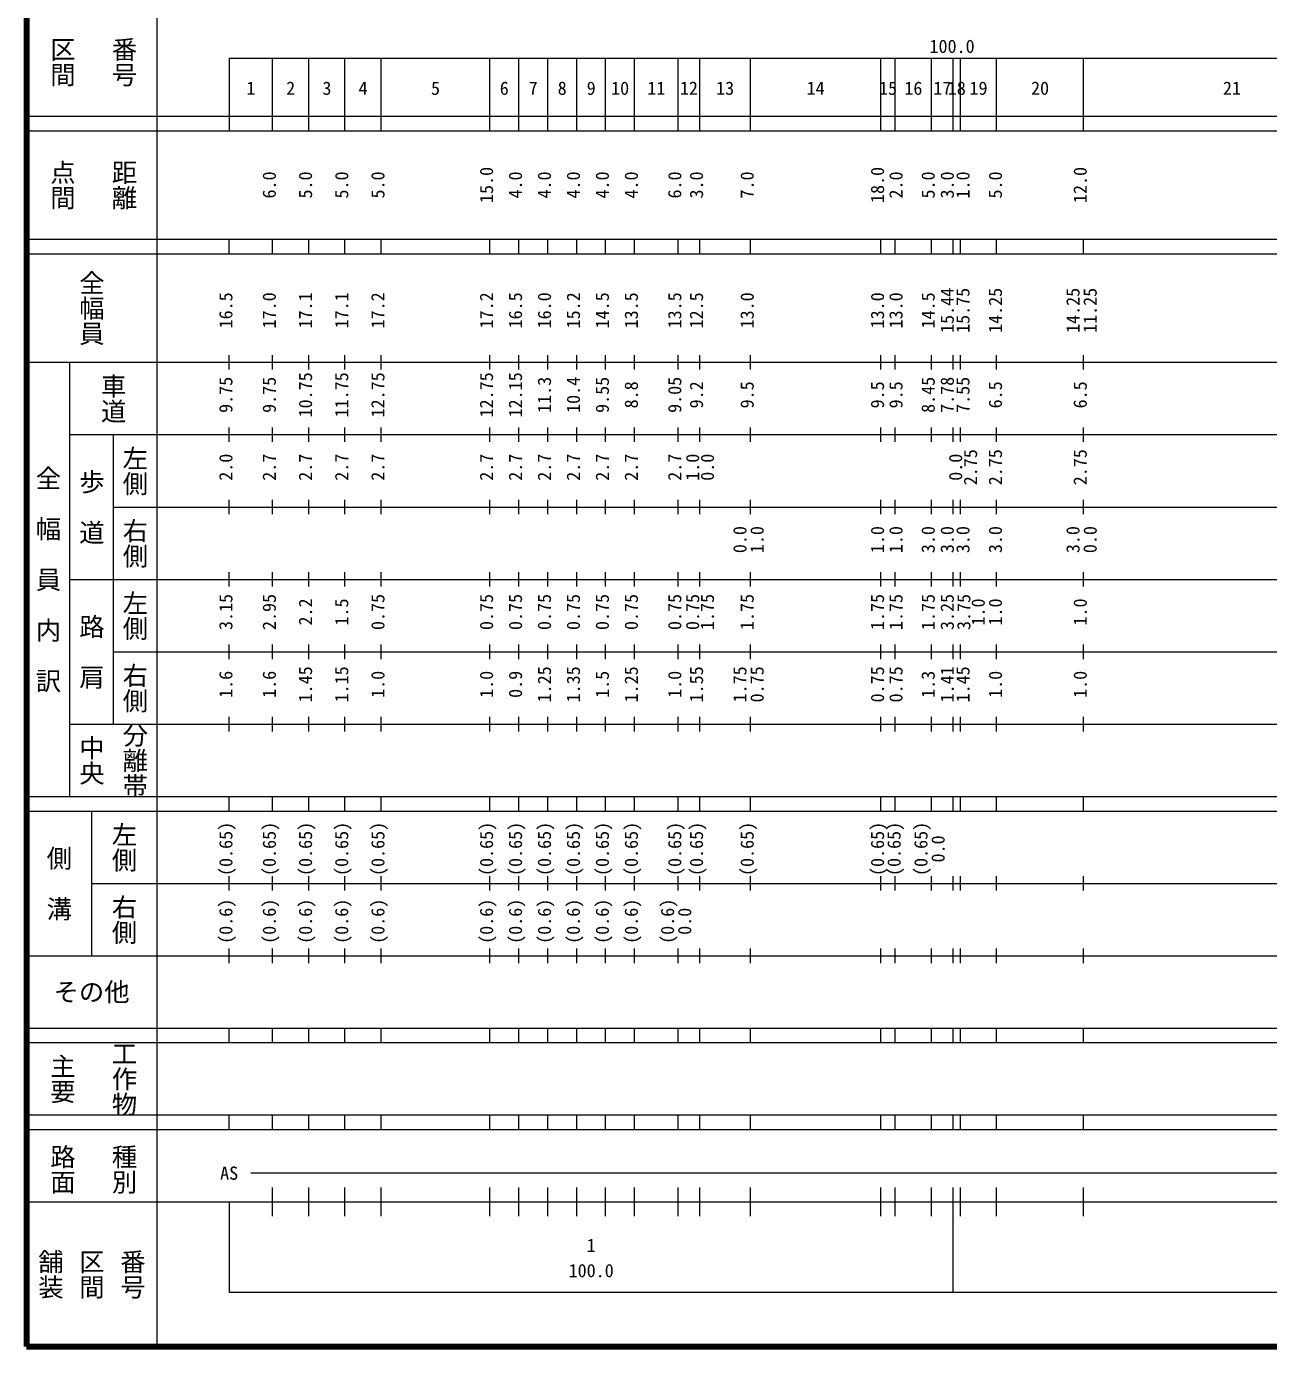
# Model space of a CAD drawing. Units: millimetres on the paper, enlarged 1000 times. Extents: x 40000 to 680000, y 20000 to 380000.
# Drawn here: x 40000 to 211560, y 20000 to 202409 of the extents above; entities that cross this region are included whole.
import ezdxf
from ezdxf.enums import TextEntityAlignment as Align

# ---------------------------------------------------------------- set-up
doc = ezdxf.new("R2010")
doc.units = ezdxf.units.MM
doc.header["$LTSCALE"] = 1000
doc.layers.add('M-TTL', color=2, linetype='Continuous', lineweight=140)
doc.layers.add('M-TTL-BAND', color=7, linetype='Continuous', lineweight=13)
doc.styles.add('@ＭＳ ゴシック', font='')
doc.styles.add('ＭＳ ゴシック', font='')
doc.styles.get('@ＭＳ ゴシック').set_extended_font_data('@MS Gothic')
doc.styles.get('ＭＳ ゴシック').set_extended_font_data('MS Gothic')

msp = doc.modelspace()

# ---------------------------------------------------------------- linework, layer by layer
at = {"layer": 'M-TTL'}
for p, q in [((40000, 380000), (40000, 20000)), ((40000, 20000), (680000, 20000))]:
    msp.add_line(p, q, dxfattribs=at)
at = {"layer": 'M-TTL-BAND'}
for p, q in [((58000, 370000), (58000, 20000)), ((68000, 198000), (579000, 198000)), ((68000, 198000), (68000, 188000)), ((74000, 188000), (74000, 198000)), ((79000, 188000), (79000, 198000)), ((84000, 188000), (84000, 198000)), ((89000, 188000), (89000, 198000)), ((104000, 188000), (104000, 198000)), ((108000, 188000), (108000, 198000)), ((112000, 188000), (112000, 198000)), ((116000, 188000), (116000, 198000)), ((120000, 188000), (120000, 198000)), ((124000, 188000), (124000, 198000)), ((130000, 188000), (130000, 198000)), ((133000, 188000), (133000, 198000)), ((140000, 188000), (140000, 198000)), ((158000, 188000), (158000, 198000)), ((160000, 188000), (160000, 198000)), ((165000, 188000), (165000, 198000)), ((168000, 188000), (168000, 198000)), ((169000, 188000), (169000, 198000)), ((174000, 188000), (174000, 198000)), ((186000, 188000), (186000, 198000)), ((40000, 190000), (579000, 190000)), ((40000, 188000), (579000, 188000)), ((40000, 173000), (579000, 173000)), ((68000, 171000), (68000, 173000)), ((74000, 171000), (74000, 173000)), ((79000, 171000), (79000, 173000)), ((84000, 171000), (84000, 173000)), ((89000, 171000), (89000, 173000)), ((104000, 171000), (104000, 173000)), ((108000, 171000), (108000, 173000)), ((112000, 171000), (112000, 173000)), ((116000, 171000), (116000, 173000)), ((120000, 171000), (120000, 173000)), ((124000, 171000), (124000, 173000)), ((130000, 171000), (130000, 173000)), ((133000, 171000), (133000, 173000)), ((140000, 171000), (140000, 173000)), ((158000, 171000), (158000, 173000)), ((160000, 171000), (160000, 173000)), ((165000, 171000), (165000, 173000)), ((168000, 171000), (168000, 173000)), ((169000, 171000), (169000, 173000)), ((174000, 171000), (174000, 173000)), ((186000, 171000), (186000, 173000)), ((40000, 171000), (579000, 171000)), ((68000, 155000), (68000, 157000)), ((74000, 155000), (74000, 157000)), ((79000, 155000), (79000, 157000)), ((84000, 155000), (84000, 157000)), ((89000, 155000), (89000, 157000)), ((104000, 155000), (104000, 157000)), ((108000, 155000), (108000, 157000)), ((112000, 155000), (112000, 157000)), ((116000, 155000), (116000, 157000)), ((120000, 155000), (120000, 157000)), ((124000, 155000), (124000, 157000)), ((130000, 155000), (130000, 157000)), ((133000, 155000), (133000, 157000)), ((140000, 155000), (140000, 157000)), ((158000, 155000), (158000, 157000)), ((160000, 155000), (160000, 157000)), ((165000, 155000), (165000, 157000)), ((168000, 155000), (168000, 157000)), ((169000, 155000), (169000, 157000)), ((174000, 155000), (174000, 157000)), ((186000, 155000), (186000, 157000)), ((40000, 156000), (579000, 156000)), ((46000, 96000), (46000, 156000)), ((46000, 146000), (579000, 146000)), ((52000, 146000), (52000, 106000)), ((68000, 145000), (68000, 147000)), ((74000, 145000), (74000, 147000)), ((79000, 145000), (79000, 147000)), ((84000, 145000), (84000, 147000)), ((89000, 145000), (89000, 147000)), ((104000, 145000), (104000, 147000)), ((108000, 145000), (108000, 147000)), ((112000, 145000), (112000, 147000)), ((116000, 145000), (116000, 147000)), ((120000, 145000), (120000, 147000)), ((124000, 145000), (124000, 147000)), ((130000, 145000), (130000, 147000)), ((133000, 145000), (133000, 147000)), ((140000, 145000), (140000, 147000)), ((158000, 145000), (158000, 147000)), ((160000, 145000), (160000, 147000)), ((165000, 145000), (165000, 147000)), ((168000, 145000), (168000, 147000)), ((169000, 145000), (169000, 147000)), ((174000, 145000), (174000, 147000)), ((186000, 145000), (186000, 147000)), ((68000, 135000), (68000, 137000)), ((74000, 135000), (74000, 137000)), ((79000, 135000), (79000, 137000)), ((84000, 135000), (84000, 137000)), ((89000, 135000), (89000, 137000)), ((104000, 135000), (104000, 137000)), ((108000, 135000), (108000, 137000)), ((112000, 135000), (112000, 137000)), ((116000, 135000), (116000, 137000)), ((120000, 135000), (120000, 137000)), ((124000, 135000), (124000, 137000)), ((130000, 135000), (130000, 137000)), ((133000, 135000), (133000, 137000)), ((140000, 135000), (140000, 137000)), ((158000, 135000), (158000, 137000)), ((160000, 135000), (160000, 137000)), ((165000, 135000), (165000, 137000)), ((168000, 135000), (168000, 137000)), ((169000, 135000), (169000, 137000)), ((174000, 135000), (174000, 137000)), ((186000, 135000), (186000, 137000)), ((52000, 136000), (579000, 136000)), ((46000, 126000), (579000, 126000)), ((68000, 125000), (68000, 127000)), ((74000, 125000), (74000, 127000)), ((79000, 125000), (79000, 127000)), ((84000, 125000), (84000, 127000)), ((89000, 125000), (89000, 127000)), ((104000, 125000), (104000, 127000)), ((108000, 125000), (108000, 127000)), ((112000, 125000), (112000, 127000)), ((116000, 125000), (116000, 127000)), ((120000, 125000), (120000, 127000)), ((124000, 125000), (124000, 127000)), ((130000, 125000), (130000, 127000)), ((133000, 125000), (133000, 127000)), ((140000, 125000), (140000, 127000)), ((158000, 125000), (158000, 127000)), ((160000, 125000), (160000, 127000)), ((165000, 125000), (165000, 127000)), ((168000, 125000), (168000, 127000)), ((169000, 125000), (169000, 127000)), ((174000, 125000), (174000, 127000)), ((186000, 125000), (186000, 127000)), ((68000, 115000), (68000, 117000)), ((74000, 115000), (74000, 117000)), ((79000, 115000), (79000, 117000)), ((84000, 115000), (84000, 117000)), ((89000, 115000), (89000, 117000)), ((104000, 115000), (104000, 117000)), ((108000, 115000), (108000, 117000)), ((112000, 115000), (112000, 117000)), ((116000, 115000), (116000, 117000)), ((120000, 115000), (120000, 117000)), ((124000, 115000), (124000, 117000)), ((130000, 115000), (130000, 117000)), ((133000, 115000), (133000, 117000)), ((140000, 115000), (140000, 117000)), ((158000, 115000), (158000, 117000)), ((160000, 115000), (160000, 117000)), ((165000, 115000), (165000, 117000)), ((168000, 115000), (168000, 117000)), ((169000, 115000), (169000, 117000)), ((174000, 115000), (174000, 117000)), ((186000, 115000), (186000, 117000)), ((52000, 116000), (579000, 116000)), ((46000, 106000), (579000, 106000)), ((68000, 105000), (68000, 107000)), ((74000, 105000), (74000, 107000)), ((79000, 105000), (79000, 107000)), ((84000, 105000), (84000, 107000)), ((89000, 105000), (89000, 107000)), ((104000, 105000), (104000, 107000)), ((108000, 105000), (108000, 107000)), ((112000, 105000), (112000, 107000)), ((116000, 105000), (116000, 107000)), ((120000, 105000), (120000, 107000)), ((124000, 105000), (124000, 107000)), ((130000, 105000), (130000, 107000)), ((133000, 105000), (133000, 107000)), ((140000, 105000), (140000, 107000)), ((158000, 105000), (158000, 107000)), ((160000, 105000), (160000, 107000)), ((165000, 105000), (165000, 107000)), ((168000, 105000), (168000, 107000)), ((169000, 105000), (169000, 107000)), ((174000, 105000), (174000, 107000)), ((186000, 105000), (186000, 107000)), ((40000, 96000), (579000, 96000)), ((68000, 94000), (68000, 96000)), ((74000, 94000), (74000, 96000)), ((79000, 94000), (79000, 96000)), ((84000, 94000), (84000, 96000)), ((89000, 94000), (89000, 96000)), ((104000, 94000), (104000, 96000)), ((108000, 94000), (108000, 96000)), ((112000, 94000), (112000, 96000)), ((116000, 94000), (116000, 96000)), ((120000, 94000), (120000, 96000)), ((124000, 94000), (124000, 96000)), ((130000, 94000), (130000, 96000)), ((133000, 94000), (133000, 96000)), ((140000, 94000), (140000, 96000)), ((158000, 94000), (158000, 96000)), ((160000, 94000), (160000, 96000)), ((165000, 94000), (165000, 96000)), ((168000, 94000), (168000, 96000)), ((169000, 94000), (169000, 96000)), ((174000, 94000), (174000, 96000)), ((186000, 94000), (186000, 96000)), ((40000, 94000), (579000, 94000)), ((49000, 94000), (49000, 74000)), ((49000, 84000), (579000, 84000)), ((68000, 83000), (68000, 85000)), ((74000, 83000), (74000, 85000)), ((79000, 83000), (79000, 85000)), ((84000, 83000), (84000, 85000)), ((89000, 83000), (89000, 85000)), ((104000, 83000), (104000, 85000)), ((108000, 83000), (108000, 85000)), ((112000, 83000), (112000, 85000)), ((116000, 83000), (116000, 85000)), ((120000, 83000), (120000, 85000)), ((124000, 83000), (124000, 85000)), ((130000, 83000), (130000, 85000)), ((133000, 83000), (133000, 85000)), ((140000, 83000), (140000, 85000)), ((158000, 83000), (158000, 85000)), ((160000, 83000), (160000, 85000)), ((165000, 83000), (165000, 85000)), ((168000, 83000), (168000, 85000)), ((169000, 83000), (169000, 85000)), ((174000, 83000), (174000, 85000)), ((186000, 83000), (186000, 85000)), ((68000, 73000), (68000, 75000)), ((74000, 73000), (74000, 75000)), ((79000, 73000), (79000, 75000)), ((84000, 73000), (84000, 75000)), ((89000, 73000), (89000, 75000)), ((104000, 73000), (104000, 75000)), ((108000, 73000), (108000, 75000)), ((112000, 73000), (112000, 75000)), ((116000, 73000), (116000, 75000)), ((120000, 73000), (120000, 75000)), ((124000, 73000), (124000, 75000)), ((130000, 73000), (130000, 75000)), ((133000, 73000), (133000, 75000)), ((140000, 73000), (140000, 75000)), ((158000, 73000), (158000, 75000)), ((160000, 73000), (160000, 75000)), ((165000, 73000), (165000, 75000)), ((168000, 73000), (168000, 75000)), ((169000, 73000), (169000, 75000)), ((174000, 73000), (174000, 75000)), ((186000, 73000), (186000, 75000)), ((40000, 74000), (579000, 74000)), ((40000, 64000), (579000, 64000)), ((68000, 62000), (68000, 64000)), ((74000, 62000), (74000, 64000)), ((79000, 62000), (79000, 64000)), ((84000, 62000), (84000, 64000)), ((89000, 62000), (89000, 64000)), ((104000, 62000), (104000, 64000)), ((108000, 62000), (108000, 64000)), ((112000, 62000), (112000, 64000)), ((116000, 62000), (116000, 64000)), ((120000, 62000), (120000, 64000)), ((124000, 62000), (124000, 64000)), ((130000, 62000), (130000, 64000)), ((133000, 62000), (133000, 64000)), ((140000, 62000), (140000, 64000)), ((158000, 62000), (158000, 64000)), ((160000, 62000), (160000, 64000)), ((165000, 62000), (165000, 64000)), ((168000, 62000), (168000, 64000)), ((169000, 62000), (169000, 64000)), ((174000, 62000), (174000, 64000)), ((186000, 62000), (186000, 64000)), ((40000, 62000), (579000, 62000)), ((40000, 52000), (579000, 52000)), ((68000, 50000), (68000, 52000)), ((74000, 50000), (74000, 52000)), ((79000, 50000), (79000, 52000)), ((84000, 50000), (84000, 52000)), ((89000, 50000), (89000, 52000)), ((104000, 50000), (104000, 52000)), ((108000, 50000), (108000, 52000)), ((112000, 50000), (112000, 52000)), ((116000, 50000), (116000, 52000)), ((120000, 50000), (120000, 52000)), ((124000, 50000), (124000, 52000)), ((130000, 50000), (130000, 52000)), ((133000, 50000), (133000, 52000)), ((140000, 50000), (140000, 52000)), ((158000, 50000), (158000, 52000)), ((160000, 50000), (160000, 52000)), ((165000, 50000), (165000, 52000)), ((168000, 50000), (168000, 52000)), ((169000, 50000), (169000, 52000)), ((174000, 50000), (174000, 52000)), ((186000, 50000), (186000, 52000)), ((40000, 50000), (579000, 50000)), ((71000, 44000), (512000, 44000)), ((74000, 38000), (74000, 42000)), ((79000, 38000), (79000, 42000)), ((84000, 38000), (84000, 42000)), ((89000, 38000), (89000, 42000)), ((104000, 38000), (104000, 42000)), ((108000, 38000), (108000, 42000)), ((112000, 38000), (112000, 42000)), ((116000, 38000), (116000, 42000)), ((120000, 38000), (120000, 42000)), ((124000, 38000), (124000, 42000)), ((130000, 38000), (130000, 42000)), ((133000, 38000), (133000, 42000)), ((140000, 38000), (140000, 42000)), ((158000, 38000), (158000, 42000)), ((160000, 38000), (160000, 42000)), ((165000, 38000), (165000, 42000)), ((168000, 27500), (168000, 42000)), ((169000, 38000), (169000, 42000)), ((174000, 38000), (174000, 42000)), ((186000, 38000), (186000, 42000)), ((40000, 40000), (579000, 40000)), ((68000, 40000), (68000, 27500)), ((68000, 27500), (579000, 27500))]:
    msp.add_line(p, q, dxfattribs=at)

# ---------------------------------------------------------------- texts
at = {"layer": 'M-TTL-BAND', "style": '@ＭＳ ゴシック'}
for s, p in [('番号', (53500, 197500)), ('区間', (45000, 197500)), ('点間', (45000, 180500)), ('距離', (53500, 180500)), ('全幅員', (49000, 163500)), ('車道', (52000, 151000)), ('左側', (55000, 141000)), ('全\u3000幅\u3000員\u3000内\u3000訳', (43000, 126000)), ('歩\u3000道', (49000, 136000)), ('右側', (55000, 131000)), ('左側', (55000, 121000)), ('路\u3000肩', (49000, 116000)), ('右側', (55000, 111000)), ('分離帯', (55000, 101000)), ('中央', (49000, 101000)), ('左側', (53500, 89000)), ('側\u3000溝', (44500, 84000)), ('右側', (53500, 79000)), ('主要', (45000, 57000)), ('工作物', (53500, 57000)), ('路面', (45000, 44500)), ('種別', (53500, 44500)), ('舗装', (43333, 30000)), ('区間', (49000, 30000)), ('番号', (54667, 30000))]:
    msp.add_text(s, height=2566, rotation=270, dxfattribs=at).set_placement(p, align=Align.MIDDLE_CENTER)
at = {"layer": 'M-TTL-BAND', "style": 'ＭＳ ゴシック'}
for s, p in [('100.0', (167844, 198195)), ('1', (71000, 192405)), ('2', (76500, 192405)), ('3', (81500, 192405)), ('4', (86500, 192405)), ('5', (96500, 192405)), ('6', (106000, 192405)), ('7', (110000, 192405)), ('8', (114000, 192405)), ('9', (118000, 192405)), ('10', (122000, 192405)), ('11', (127000, 192405)), ('12', (131500, 192405)), ('13', (136500, 192405)), ('14', (149000, 192405)), ('15', (159000, 192405)), ('16', (162500, 192405)), ('17', (166500, 192405)), ('18', (168500, 192405)), ('19', (171500, 192405)), ('20', (180000, 192405)), ('21', (206500, 192405)), ('AS', (68000, 42500)), ('1', (118000, 32523)), ('100.0', (118000, 29033))]:
    msp.add_text(s, height=1833, dxfattribs=at).set_placement(p, align=Align.BOTTOM_CENTER)
for s, p in [('15.0', (105000, 180500)), ('18.0', (159000, 180500)), ('12.0', (187000, 180500)), ('6.0', (75000, 180500)), ('5.0', (80000, 180500)), ('5.0', (85000, 180500)), ('5.0', (90000, 180500)), ('4.0', (109000, 180500)), ('4.0', (113000, 180500)), ('4.0', (117000, 180500)), ('4.0', (121000, 180500)), ('4.0', (125000, 180500)), ('6.0', (131000, 180500)), ('3.0', (134000, 180500)), ('7.0', (141000, 180500)), ('2.0', (161554, 180500)), ('5.0', (166000, 180500)), ('3.0', (168636, 180500)), ('1.0', (170804, 180500)), ('5.0', (175286, 180500)), ('15.44', (168636, 163174)), ('15.75', (170804, 163174)), ('14.25', (175286, 163174)), ('14.25', (186000, 163174)), ('11.25', (188370, 163174)), ('16.5', (69000, 163174)), ('17.0', (75000, 163174)), ('17.1', (80000, 163174)), ('17.1', (85000, 163174)), ('17.2', (90000, 163174)), ('17.2', (105000, 163174)), ('16.5', (109000, 163174)), ('16.0', (113000, 163174)), ('15.2', (117000, 163174)), ('14.5', (121000, 163174)), ('13.5', (125000, 163174)), ('13.5', (131000, 163174)), ('12.5', (134000, 163174)), ('13.0', (141000, 163174)), ('13.0', (159000, 163174)), ('13.0', (161554, 163174)), ('14.5', (166000, 163174)), ('9.75', (69000, 151500)), ('9.75', (75000, 151500)), ('10.75', (80000, 151500)), ('11.75', (85000, 151500)), ('12.75', (90000, 151500)), ('12.75', (105000, 151500)), ('12.15', (109000, 151500)), ('11.3', (113000, 151500)), ('10.4', (117000, 151500)), ('9.55', (121000, 151500)), ('8.8', (125000, 151500)), ('9.05', (131000, 151500)), ('9.2', (134000, 151500)), ('8.45', (166000, 151500)), ('7.78', (168636, 151500)), ('7.55', (170804, 151500)), ('9.5', (141000, 151500)), ('9.5', (159000, 151500)), ('9.5', (161554, 151500)), ('6.5', (175286, 151500)), ('6.5', (187000, 151500)), ('2.0', (69000, 141500)), ('2.7', (75000, 141500)), ('2.7', (80000, 141500)), ('2.7', (85000, 141500)), ('2.7', (90000, 141500)), ('2.7', (105000, 141500)), ('2.7', (109000, 141500)), ('2.7', (113000, 141500)), ('2.7', (117000, 141500)), ('2.7', (121000, 141500)), ('2.7', (125000, 141500)), ('2.7', (131000, 141500)), ('1.0', (133470, 141500)), ('0.0', (135511, 141500)), ('0.0', (169793, 141500)), ('2.75', (171850, 141500)), ('2.75', (175286, 141500)), ('2.75', (187000, 141500)), ('0.0', (140000, 131500)), ('1.0', (142370, 131500)), ('1.0', (159000, 131500)), ('1.0', (161554, 131500)), ('3.0', (166000, 131500)), ('3.0', (168636, 131500)), ('3.0', (170804, 131500)), ('3.0', (175286, 131500)), ('3.0', (186000, 131500)), ('0.0', (188370, 131500)), ('3.15', (69000, 121500)), ('2.95', (75000, 121500)), ('2.2', (80000, 121500)), ('1.5', (85000, 121500)), ('0.75', (90000, 121500)), ('0.75', (105000, 121500)), ('0.75', (109000, 121500)), ('0.75', (113000, 121500)), ('0.75', (117000, 121500)), ('0.75', (121000, 121500)), ('0.75', (125000, 121500)), ('0.75', (131000, 121500)), ('0.75', (133470, 121500)), ('1.75', (135511, 121500)), ('1.75', (141000, 121500)), ('1.75', (159000, 121500)), ('1.75', (161554, 121500)), ('1.75', (166000, 121500)), ('3.25', (168636, 121500)), ('3.75', (170926, 121500)), ('1.0', (172910, 121500)), ('1.0', (175286, 121500)), ('1.0', (187000, 121500)), ('1.6', (69000, 111500)), ('1.6', (75000, 111500)), ('1.45', (80000, 111500)), ('1.15', (85000, 111500)), ('1.0', (90000, 111500)), ('1.0', (105000, 111500)), ('0.9', (109000, 111500)), ('1.25', (113000, 111500)), ('1.35', (117000, 111500)), ('1.5', (121000, 111500)), ('1.25', (125000, 111500)), ('1.0', (131000, 111500)), ('1.55', (134000, 111500)), ('1.75', (140000, 111500)), ('0.75', (142370, 111500)), ('0.75', (159000, 111500)), ('0.75', (161554, 111500)), ('1.3', (166000, 111500)), ('1.41', (168636, 111500)), ('1.45', (170804, 111500)), ('1.0', (175286, 111500)), ('1.0', (187000, 111500)), ('(0.65)', (69000, 88764)), ('(0.65)', (75000, 88764)), ('(0.65)', (80000, 88764)), ('(0.65)', (85000, 88764)), ('(0.65)', (90000, 88764)), ('(0.65)', (105000, 88764)), ('(0.65)', (109000, 88764)), ('(0.65)', (113000, 88764)), ('(0.65)', (117000, 88764)), ('(0.65)', (121000, 88764)), ('(0.65)', (125000, 88764)), ('(0.65)', (131000, 88764)), ('(0.65)', (134000, 88764)), ('(0.65)', (141000, 88764)), ('(0.65)', (159000, 88764)), ('(0.65)', (161286, 88764)), ('(0.65)', (165000, 88764)), ('0.0', (167370, 88764)), ('(0.6)', (69000, 78764)), ('(0.6)', (75000, 78764)), ('(0.6)', (80000, 78764)), ('(0.6)', (85000, 78764)), ('(0.6)', (90000, 78764)), ('(0.6)', (105000, 78764)), ('(0.6)', (109000, 78764)), ('(0.6)', (113000, 78764)), ('(0.6)', (117000, 78764)), ('(0.6)', (121000, 78764)), ('(0.6)', (125000, 78764)), ('(0.6)', (130000, 78764)), ('0.0', (132370, 78764))]:
    msp.add_text(s, height=1833, rotation=90, dxfattribs=at).set_placement(p, align=Align.BOTTOM_CENTER)
msp.add_text('その他', height=2566, dxfattribs=at).set_placement((49000, 69000), align=Align.MIDDLE_CENTER)

doc.saveas('drawing.dxf')
